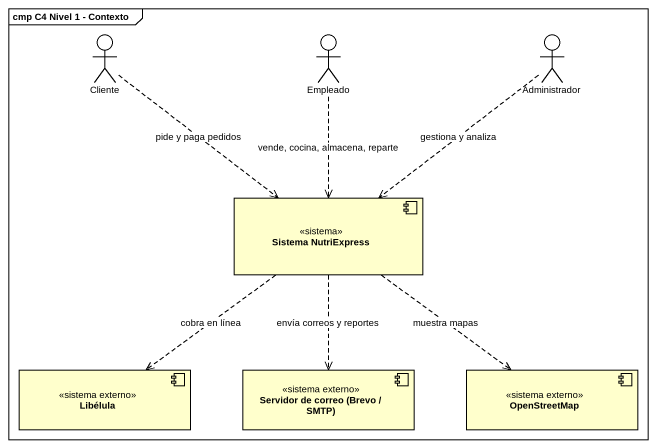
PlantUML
@startuml
mainframe cmp C4 Nivel 1 - Contexto
actor Cliente
actor Empleado
actor Administrador
component "Sistema NutriExpress" as Sistema_NutriExpress <<sistema>>
component Libélula <<sistema externo>>
component "Servidor de correo (Brevo / SMTP)" as Servidor_de_correo_Brevo <<sistema externo>>
component OpenStreetMap <<sistema externo>>
Cliente ..> Sistema_NutriExpress : pide y paga pedidos
Empleado ..> Sistema_NutriExpress : vende, cocina, almacena, reparte
Administrador ..> Sistema_NutriExpress : gestiona y analiza
Sistema_NutriExpress ..> Libélula : cobra en línea
Sistema_NutriExpress ..> Servidor_de_correo_Brevo : envía correos y reportes
Sistema_NutriExpress ..> OpenStreetMap : muestra mapas
@enduml
